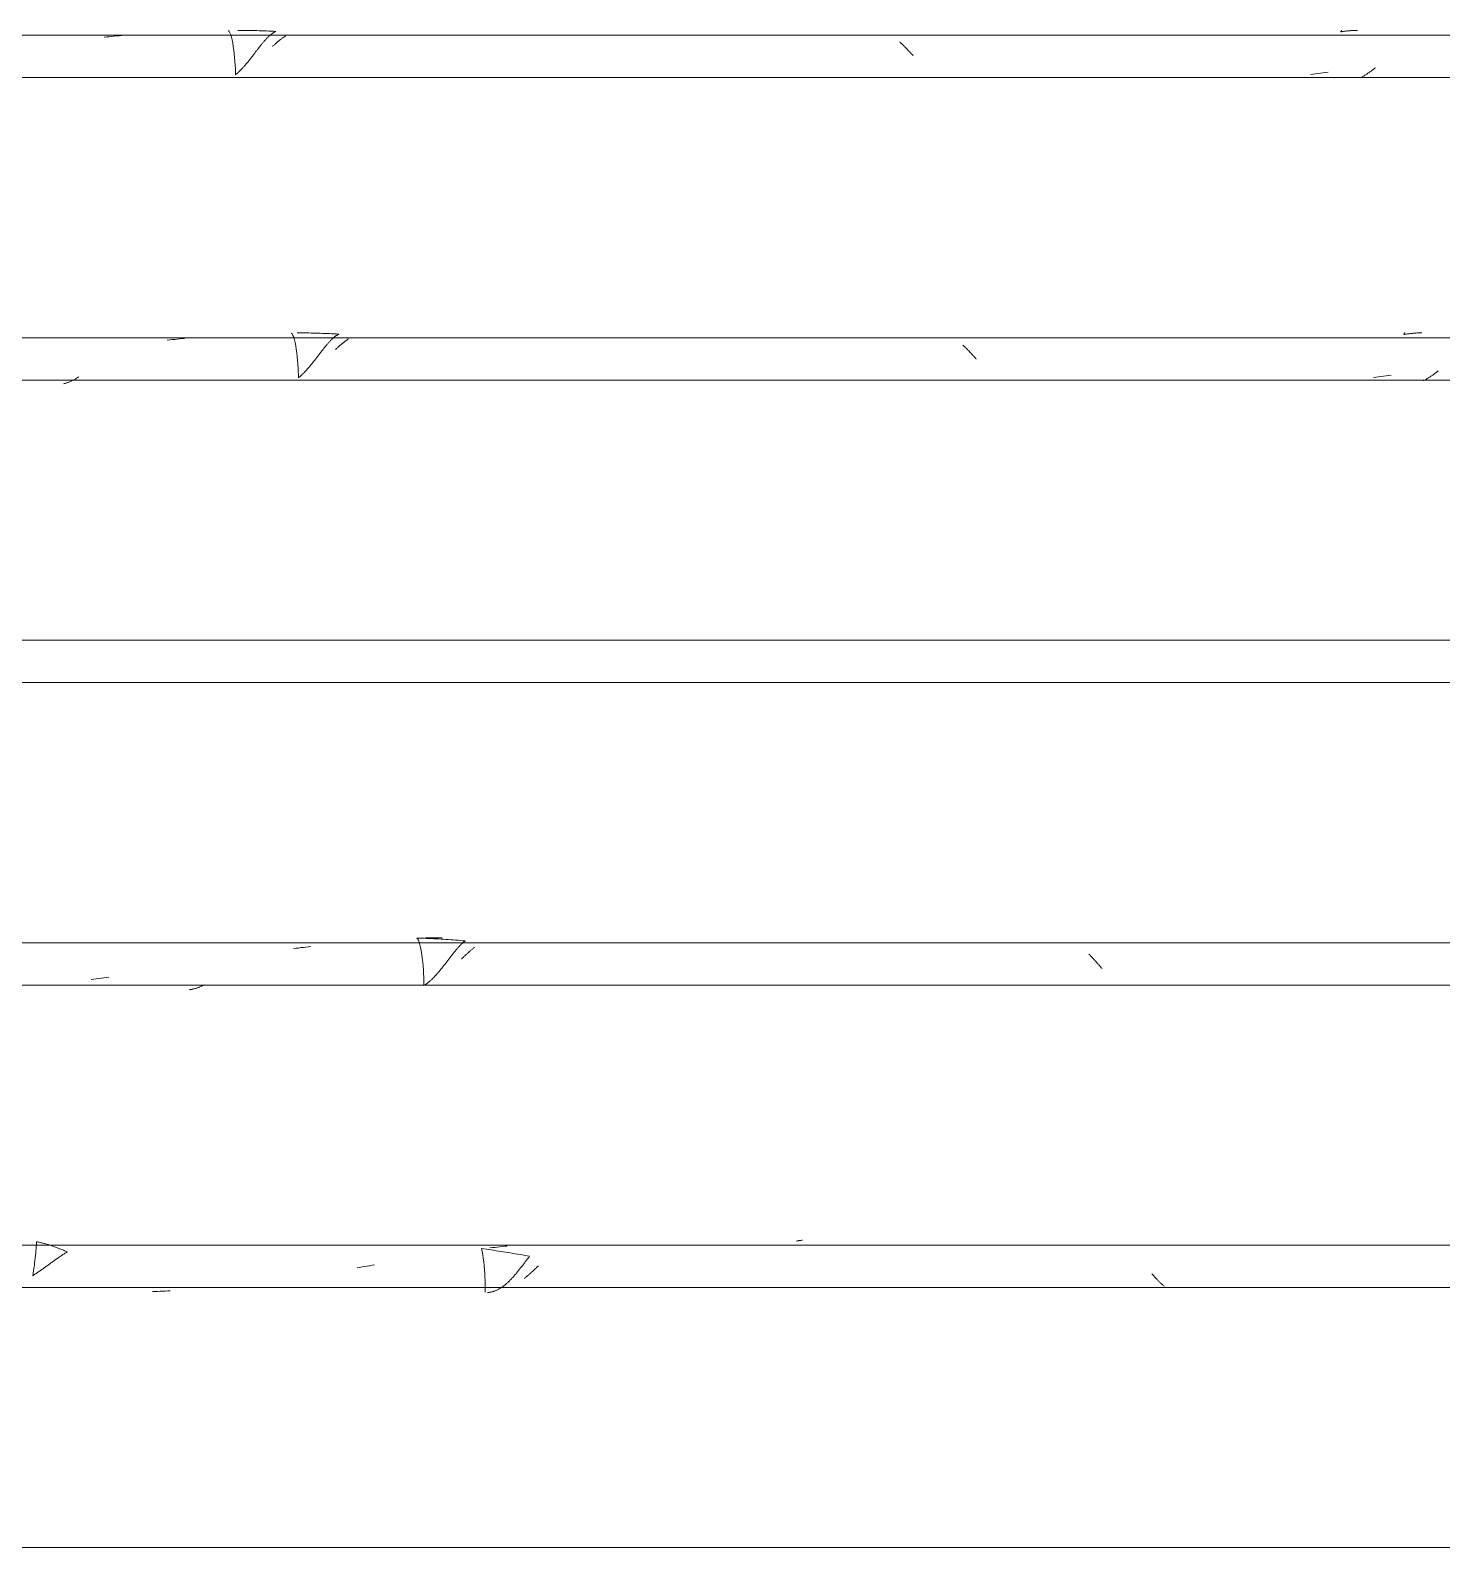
# Model space of a CAD drawing. Header units: millimetres. Extents: x -2100 to 124761, y -10432 to 93550.
# Drawn here: x 27625 to 28291, y -1000 to -283 of the extents above; entities that cross this region are included whole.
import ezdxf

# ---------------------------------------------------------------- set-up
doc = ezdxf.new("R2010")
doc.units = ezdxf.units.MM
doc.layers.add('NET CAT', color=3, linetype='Continuous', lineweight=5)
doc.layers.add('NET THAY 1', color=41, linetype='Continuous', lineweight=5)

# ---------------------------------------------------------------- blocks, each defined once
blk = doc.blocks.new('FP_4-MẶT ĐỨNG TRỤC A-Q')
at = {"layer": 'NET THAY 1'}
for p, q in [((31483.97, -857.14), (22887.32, -857.14)), ((27627.67, -859.88), (27627.58, -860.91)), ((27627.74, -858.93), (27627.67, -859.88)), ((27627.81, -858.05), (27627.74, -858.93)), ((27627.86, -857.27), (27627.81, -858.05)), ((27627.91, -856.58), (27627.86, -857.27)), ((27627.95, -856), (27627.91, -856.58)), ((27627.98, -855.53), (27627.95, -856)), ((27628.41, -855.6), (27627.98, -855.52)), ((27628.84, -855.69), (27628.41, -855.6)), ((27629.27, -855.78), (27628.84, -855.69)), ((27629.7, -855.87), (27629.27, -855.78)), ((27630.12, -855.97), (27629.7, -855.87)), ((27630.55, -856.07), (27630.12, -855.97)), ((27630.98, -856.17), (27630.55, -856.07)), ((27631.41, -856.28), (27630.98, -856.17)), ((27631.84, -856.39), (27631.41, -856.28)), ((27632.26, -856.51), (27631.84, -856.39)), ((27632.69, -856.63), (27632.26, -856.51)), ((27633.12, -856.75), (27632.69, -856.63)), ((27633.55, -856.88), (27633.12, -856.75)), ((27633.97, -857.01), (27633.55, -856.88)), ((27634.4, -857.14), (27633.97, -857.01)), ((27634.82, -857.28), (27634.4, -857.14)), ((27635.25, -857.42), (27634.82, -857.28)), ((27635.67, -857.57), (27635.25, -857.42)), ((27636.1, -857.72), (27635.67, -857.57)), ((27636.52, -857.87), (27636.1, -857.72)), ((27636.95, -858.03), (27636.52, -857.87)), ((27637.37, -858.19), (27636.95, -858.03)), ((27637.79, -858.35), (27637.37, -858.19)), ((27638.22, -858.51), (27637.79, -858.35)), ((27638.64, -858.68), (27638.22, -858.51)), ((27639.06, -858.85), (27638.64, -858.68)), ((27639.48, -859.03), (27639.06, -858.85)), ((27639.91, -859.2), (27639.48, -859.03)), ((27640.33, -859.38), (27639.91, -859.2)), ((27640.75, -859.57), (27640.33, -859.38)), ((27641.17, -859.75), (27640.75, -859.57)), ((27641.59, -859.94), (27641.17, -859.75)), ((27838.13, -858.75), (27838.43, -860.14)), ((27839.27, -858.91), (27838.13, -858.75)), ((27840.41, -859.07), (27839.27, -858.91)), ((27841.55, -859.23), (27840.41, -859.07)), ((27842.68, -859.4), (27841.55, -859.23)), ((27843.25, -858.31), (27842.08, -858.45)), ((27843.82, -859.57), (27842.68, -859.4)), ((27844.41, -858.18), (27843.25, -858.31)), ((27844.96, -859.74), (27843.82, -859.57)), ((27845.57, -858.05), (27844.41, -858.18)), ((27846.1, -859.91), (27844.96, -859.74)), ((27846.73, -857.92), (27845.57, -858.05)), ((27847.23, -860.09), (27846.1, -859.91)), ((27847.89, -857.79), (27846.73, -857.92)), ((27849.05, -857.67), (27847.89, -857.79)), ((27850.22, -857.55), (27849.05, -857.67)), ((27987.04, -855.2), (27986.79, -855.27)), ((27987.28, -855.14), (27987.04, -855.2)), ((27987.52, -855.08), (27987.28, -855.14)), ((27987.76, -855.03), (27987.52, -855.08)), ((27988, -854.99), (27987.76, -855.03)), ((27988.24, -854.95), (27988, -854.99)), ((27988.48, -854.91), (27988.24, -854.95)), ((27988.72, -854.88), (27988.48, -854.91)), ((27988.96, -854.86), (27988.72, -854.88)), ((27989.2, -854.84), (27988.96, -854.86)), ((27989.44, -854.83), (27989.2, -854.84)), ((27989.69, -854.82), (27989.44, -854.83)), ((27626.95, -866.76), (27626.78, -867.99)), ((27627.1, -865.54), (27626.95, -866.76)), ((27627.25, -864.33), (27627.1, -865.54)), ((27627.37, -863.15), (27627.25, -864.33)), ((27627.48, -862), (27627.37, -863.15)), ((27627.58, -860.91), (27627.48, -862)), ((27632.77, -867.01), (27632.43, -867.26)), ((27633.11, -866.77), (27632.77, -867.01)), ((27633.45, -866.52), (27633.11, -866.77)), ((27633.79, -866.28), (27633.45, -866.52)), ((27634.13, -866.04), (27633.79, -866.28)), ((27634.47, -865.79), (27634.13, -866.04)), ((27634.81, -865.55), (27634.47, -865.79)), ((27635.15, -865.31), (27634.81, -865.55)), ((27635.48, -865.07), (27635.15, -865.31)), ((27635.82, -864.83), (27635.48, -865.07)), ((27636.15, -864.59), (27635.82, -864.83)), ((27636.49, -864.35), (27636.15, -864.59)), ((27636.82, -864.11), (27636.49, -864.35)), ((27637.16, -863.87), (27636.82, -864.11)), ((27637.49, -863.64), (27637.16, -863.87)), ((27637.82, -863.4), (27637.49, -863.64)), ((27638.16, -863.17), (27637.82, -863.4)), ((27638.49, -862.94), (27638.16, -863.17)), ((27638.82, -862.71), (27638.49, -862.94)), ((27639.15, -862.48), (27638.82, -862.71)), ((27639.48, -862.26), (27639.15, -862.48)), ((27639.81, -862.03), (27639.48, -862.26)), ((27640.14, -861.81), (27639.81, -862.03)), ((27640.47, -861.59), (27640.14, -861.81)), ((27640.79, -861.38), (27640.47, -861.59)), ((27641.12, -861.16), (27640.79, -861.38)), ((27641.45, -860.95), (27641.12, -861.16)), ((27641.77, -860.74), (27641.45, -860.95)), ((27642.01, -860.13), (27641.59, -859.94)), ((27642.1, -860.53), (27641.77, -860.74)), ((27642.43, -860.32), (27642.01, -860.13)), ((27642.43, -860.32), (27642.1, -860.53)), ((27784.09, -867.05), (27782.91, -867.24)), ((27785.27, -866.85), (27784.09, -867.05)), ((27786.45, -866.66), (27785.27, -866.85)), ((27787.62, -866.47), (27786.45, -866.66)), ((27838.43, -860.14), (27838.71, -861.68)), ((27838.71, -861.68), (27838.95, -863.33)), ((27838.95, -863.33), (27839.17, -865.07)), ((27839.17, -865.07), (27839.36, -866.85)), ((27839.36, -866.85), (27839.52, -868.63)), ((27848.37, -860.27), (27847.23, -860.09)), ((27849.5, -860.45), (27848.37, -860.27)), ((27850.64, -860.63), (27849.5, -860.45)), ((27851.77, -860.81), (27850.64, -860.63)), ((27852.91, -861), (27851.77, -860.81)), ((27854.04, -861.19), (27852.91, -861)), ((27855.18, -861.38), (27854.04, -861.19)), ((27856.31, -861.57), (27855.18, -861.38)), ((27857.44, -861.76), (27856.31, -861.57)), ((27857.39, -866.83), (27857.15, -867.14)), ((27857.63, -866.53), (27857.39, -866.83)), ((27858.57, -861.96), (27857.44, -861.76)), ((27857.86, -866.22), (27857.63, -866.53)), ((27858.1, -865.91), (27857.86, -866.22)), ((27858.33, -865.61), (27858.1, -865.91)), ((27858.56, -865.3), (27858.33, -865.61)), ((27858.79, -865), (27858.56, -865.3)), ((27859.71, -862.16), (27858.57, -861.96)), ((27859.02, -864.7), (27858.79, -865)), ((27859.25, -864.4), (27859.02, -864.7)), ((27859.48, -864.1), (27859.25, -864.4)), ((27859.71, -863.8), (27859.48, -864.1)), ((27860.84, -862.35), (27859.71, -862.16)), ((27859.94, -863.51), (27859.71, -863.8)), ((27860.16, -863.22), (27859.94, -863.51)), ((27860.39, -862.93), (27860.16, -863.22)), ((27860.61, -862.64), (27860.39, -862.93)), ((27860.84, -862.35), (27860.61, -862.64)), ((27864.98, -866.9), (27864.71, -867.16)), ((27626.4, -870.41), (27626.19, -871.58)), ((27626.54, -871.33), (27626.19, -871.56)), ((27626.6, -869.21), (27626.4, -870.41)), ((27626.89, -871.1), (27626.54, -871.33)), ((27626.78, -867.99), (27626.6, -869.21)), ((27627.24, -870.87), (27626.89, -871.1)), ((27627.59, -870.63), (27627.24, -870.87)), ((27627.94, -870.4), (27627.59, -870.63)), ((27628.29, -870.16), (27627.94, -870.4)), ((27628.64, -869.92), (27628.29, -870.16)), ((27628.99, -869.69), (27628.64, -869.92)), ((27629.34, -869.45), (27628.99, -869.69)), ((27629.68, -869.21), (27629.34, -869.45)), ((27630.03, -868.96), (27629.68, -869.21)), ((27630.37, -868.72), (27630.03, -868.96)), ((27630.72, -868.48), (27630.37, -868.72)), ((27631.06, -868.24), (27630.72, -868.48)), ((27631.41, -867.99), (27631.06, -868.24)), ((27631.75, -867.75), (27631.41, -867.99)), ((27632.09, -867.5), (27631.75, -867.75)), ((27632.43, -867.26), (27632.09, -867.5)), ((27780.55, -867.62), (27779.37, -867.82)), ((27781.73, -867.43), (27780.55, -867.62)), ((27782.91, -867.24), (27781.73, -867.43)), ((27839.52, -868.63), (27839.64, -870.38)), ((27839.64, -870.38), (27839.74, -872.07)), ((27839.74, -872.07), (27839.81, -873.65)), ((27839.81, -873.65), (27839.85, -875.09)), ((27851.2, -874.09), (27850.94, -874.34)), ((27851.46, -873.83), (27851.2, -874.09)), ((27851.71, -873.57), (27851.46, -873.83)), ((27851.97, -873.31), (27851.71, -873.57)), ((27852.22, -873.04), (27851.97, -873.31)), ((27852.48, -872.77), (27852.22, -873.04)), ((27852.73, -872.49), (27852.48, -872.77)), ((27852.99, -872.21), (27852.73, -872.49)), ((27853.24, -871.93), (27852.99, -872.21)), ((27853.49, -871.65), (27853.24, -871.93)), ((27853.74, -871.36), (27853.49, -871.65)), ((27853.99, -871.07), (27853.74, -871.36)), ((27854.24, -870.78), (27853.99, -871.07)), ((27854.49, -870.48), (27854.24, -870.78)), ((27854.73, -870.18), (27854.49, -870.48)), ((27854.98, -869.89), (27854.73, -870.18)), ((27855.22, -869.59), (27854.98, -869.89)), ((27855.47, -869.28), (27855.22, -869.59)), ((27855.71, -868.98), (27855.47, -869.28)), ((27855.95, -868.68), (27855.71, -868.98)), ((27856.2, -868.37), (27855.95, -868.68)), ((27856.44, -868.06), (27856.2, -868.37)), ((27856.68, -867.76), (27856.44, -868.06)), ((27856.91, -867.45), (27856.68, -867.76)), ((27857.15, -867.14), (27856.91, -867.45)), ((27858.5, -872.72), (27858.21, -872.95)), ((27858.78, -872.48), (27858.5, -872.72)), ((27859.07, -872.25), (27858.78, -872.48)), ((27859.36, -872.01), (27859.07, -872.25)), ((27859.65, -871.76), (27859.36, -872.01)), ((27859.93, -871.52), (27859.65, -871.76)), ((27860.22, -871.27), (27859.93, -871.52)), ((27860.5, -871.03), (27860.22, -871.27)), ((27860.79, -870.78), (27860.5, -871.03)), ((27861.07, -870.52), (27860.79, -870.78)), ((27861.36, -870.27), (27861.07, -870.52)), ((27861.64, -870.02), (27861.36, -870.27)), ((27861.92, -869.76), (27861.64, -870.02)), ((27862.2, -869.51), (27861.92, -869.76)), ((27862.48, -869.25), (27862.2, -869.51)), ((27862.76, -868.99), (27862.48, -869.25)), ((27863.04, -868.73), (27862.76, -868.99)), ((27863.32, -868.47), (27863.04, -868.73)), ((27863.6, -868.21), (27863.32, -868.47)), ((27863.88, -867.95), (27863.6, -868.21)), ((27864.15, -867.69), (27863.88, -867.95)), ((27864.43, -867.42), (27864.15, -867.69)), ((27864.71, -867.16), (27864.43, -867.42)), ((28154.96, -870.98), (28154.72, -870.71)), ((28155.21, -871.26), (28154.96, -870.98)), ((28155.45, -871.53), (28155.21, -871.26)), ((28155.69, -871.8), (28155.45, -871.53)), ((28155.94, -872.07), (28155.69, -871.8)), ((28156.18, -872.34), (28155.94, -872.07)), ((28156.42, -872.6), (28156.18, -872.34)), ((28156.66, -872.86), (28156.42, -872.6)), ((28156.9, -873.11), (28156.66, -872.86)), ((28157.14, -873.37), (28156.9, -873.11)), ((28157.37, -873.62), (28157.14, -873.37)), ((28157.61, -873.86), (28157.37, -873.62)), ((28157.85, -874.1), (28157.61, -873.86)), ((28158.08, -874.34), (28157.85, -874.1)), ((22887.32, -877.14), (31483.97, -877.14)), ((27683.96, -879.04), (27682.76, -879.09)), ((27685.16, -878.99), (27683.96, -879.04)), ((27686.36, -878.93), (27685.16, -878.99)), ((27687.56, -878.88), (27686.36, -878.93)), ((27688.76, -878.82), (27687.56, -878.88)), ((27689.96, -878.75), (27688.76, -878.82)), ((27691.16, -878.69), (27689.96, -878.75)), ((27839.82, -878.96), (27839.78, -879.34)), ((27839.85, -878.32), (27839.82, -878.96)), ((27839.85, -875.09), (27839.87, -876.37)), ((27839.87, -877.46), (27839.85, -878.32)), ((27839.87, -876.37), (27839.87, -877.46)), ((27841.27, -879.46), (27841, -879.47)), ((27841.54, -879.44), (27841.27, -879.46)), ((27841.82, -879.41), (27841.54, -879.44)), ((27842.09, -879.38), (27841.82, -879.41)), ((27842.37, -879.33), (27842.09, -879.38)), ((27842.64, -879.28), (27842.37, -879.33)), ((27842.91, -879.23), (27842.64, -879.28)), ((27843.19, -879.16), (27842.91, -879.23)), ((27843.46, -879.09), (27843.19, -879.16)), ((27843.73, -879.01), (27843.46, -879.09)), ((27844, -878.92), (27843.73, -879.01)), ((27844.28, -878.83), (27844, -878.92)), ((27844.55, -878.73), (27844.28, -878.83)), ((27844.82, -878.62), (27844.55, -878.73)), ((27845.09, -878.5), (27844.82, -878.62)), ((27845.36, -878.38), (27845.09, -878.5)), ((27845.63, -878.25), (27845.36, -878.38)), ((27845.9, -878.11), (27845.63, -878.25)), ((27846.17, -877.97), (27845.9, -878.11)), ((27846.44, -877.82), (27846.17, -877.97)), ((27846.71, -877.66), (27846.44, -877.82)), ((27846.98, -877.5), (27846.71, -877.66)), ((27847.25, -877.33), (27846.98, -877.5)), ((27847.52, -877.15), (27847.25, -877.33)), ((27847.78, -876.97), (27847.52, -877.15)), ((27848.05, -876.78), (27847.78, -876.97)), ((27848.32, -876.59), (27848.05, -876.78)), ((27848.58, -876.39), (27848.32, -876.59)), ((27848.85, -876.18), (27848.58, -876.39)), ((27849.11, -875.97), (27848.85, -876.18)), ((27849.37, -875.75), (27849.11, -875.97)), ((27849.64, -875.53), (27849.37, -875.75)), ((27849.9, -875.3), (27849.64, -875.53)), ((27850.16, -875.07), (27849.9, -875.3)), ((27850.42, -874.83), (27850.16, -875.07)), ((27850.68, -874.59), (27850.42, -874.83)), ((27850.94, -874.34), (27850.68, -874.59)), ((28158.32, -874.58), (28158.08, -874.34)), ((28158.55, -874.81), (28158.32, -874.58)), ((28158.79, -875.03), (28158.55, -874.81)), ((28159.02, -875.25), (28158.79, -875.03)), ((28159.25, -875.47), (28159.02, -875.25)), ((28159.49, -875.68), (28159.25, -875.47)), ((28159.72, -875.89), (28159.49, -875.68)), ((28159.95, -876.09), (28159.72, -875.89)), ((28160.18, -876.29), (28159.95, -876.09)), ((28160.41, -876.48), (28160.18, -876.29))]:
    blk.add_line(p, q, dxfattribs=at)
blk = doc.blocks.new('FP_5-MẶT ĐỨNG TRỤC A-Q')
at = {"layer": 'NET THAY 1'}
for p, q in [((31454.24, -714.29), (22887.32, -714.29)), ((27754.03, -716.48), (27752.86, -716.63)), ((27755.19, -716.34), (27754.03, -716.48)), ((27756.36, -716.19), (27755.19, -716.34)), ((27757.52, -716.05), (27756.36, -716.19)), ((27807.54, -712.09), (27807.93, -712.49)), ((27808.68, -712.12), (27807.54, -712.09)), ((27807.93, -712.49), (27808.31, -713.16)), ((27808.31, -713.16), (27808.67, -714.09)), ((27808.67, -714.09), (27809.02, -715.25)), ((27809.83, -712.15), (27808.68, -712.12)), ((27809.02, -715.25), (27809.34, -716.61)), ((27809.34, -716.61), (27809.64, -718.14)), ((27810.98, -712.2), (27809.83, -712.15)), ((27812.12, -712.24), (27810.98, -712.2)), ((27812.63, -712.01), (27811.47, -712.03)), ((27813.27, -712.29), (27812.12, -712.24)), ((27813.79, -712), (27812.63, -712.01)), ((27814.42, -712.34), (27813.27, -712.29)), ((27814.94, -711.98), (27813.79, -712)), ((27815.56, -712.39), (27814.42, -712.34)), ((27816.1, -711.97), (27814.94, -711.98)), ((27816.71, -712.45), (27815.56, -712.39)), ((27817.25, -711.96), (27816.1, -711.97)), ((27817.86, -712.51), (27816.71, -712.45)), ((27818.41, -711.96), (27817.25, -711.96)), ((27819, -712.58), (27817.86, -712.51)), ((27819.57, -711.96), (27818.41, -711.96)), ((27820.15, -712.65), (27819, -712.58)), ((27821.29, -712.72), (27820.15, -712.65)), ((27822.44, -712.8), (27821.29, -712.72)), ((27823.58, -712.88), (27822.44, -712.8)), ((27824.73, -712.96), (27823.58, -712.88)), ((27825.87, -713.05), (27824.73, -712.96)), ((27827.02, -713.14), (27825.87, -713.05)), ((27827.07, -716.59), (27826.85, -716.84)), ((27828.16, -713.24), (27827.02, -713.14)), ((27827.28, -716.35), (27827.07, -716.59)), ((27827.5, -716.12), (27827.28, -716.35)), ((27827.71, -715.89), (27827.5, -716.12)), ((27827.93, -715.66), (27827.71, -715.89)), ((27828.14, -715.45), (27827.93, -715.66)), ((27828.36, -715.23), (27828.14, -715.45)), ((27829.31, -713.33), (27828.16, -713.24)), ((27828.57, -715.02), (27828.36, -715.23)), ((27828.78, -714.82), (27828.57, -715.02)), ((27828.99, -714.63), (27828.78, -714.82)), ((27829.2, -714.44), (27828.99, -714.63)), ((27829.41, -714.25), (27829.2, -714.44)), ((27830.45, -713.43), (27829.31, -713.33)), ((27829.62, -714.08), (27829.41, -714.25)), ((27829.83, -713.91), (27829.62, -714.08)), ((27830.04, -713.74), (27829.83, -713.91)), ((27830.24, -713.59), (27830.04, -713.74)), ((27830.45, -713.43), (27830.24, -713.59)), ((27834.65, -716.57), (27834.4, -716.78)), ((27834.91, -716.37), (27834.65, -716.57)), ((27750.53, -716.94), (27749.37, -717.1)), ((27751.7, -716.79), (27750.53, -716.94)), ((27752.86, -716.63), (27751.7, -716.79)), ((27809.64, -718.14), (27809.91, -719.82)), ((27809.91, -719.82), (27810.15, -721.59)), ((27810.15, -721.59), (27810.36, -723.43)), ((27810.36, -723.43), (27810.53, -725.29)), ((27821.4, -723.73), (27821.16, -724.04)), ((27821.64, -723.42), (27821.4, -723.73)), ((27821.87, -723.11), (27821.64, -723.42)), ((27822.11, -722.8), (27821.87, -723.11)), ((27822.34, -722.49), (27822.11, -722.8)), ((27822.58, -722.19), (27822.34, -722.49)), ((27822.81, -721.88), (27822.58, -722.19)), ((27823.04, -721.58), (27822.81, -721.88)), ((27823.27, -721.28), (27823.04, -721.58)), ((27823.5, -720.98), (27823.27, -721.28)), ((27823.73, -720.68), (27823.5, -720.98)), ((27823.96, -720.39), (27823.73, -720.68)), ((27824.19, -720.09), (27823.96, -720.39)), ((27824.41, -719.8), (27824.19, -720.09)), ((27824.64, -719.52), (27824.41, -719.8)), ((27824.86, -719.23), (27824.64, -719.52)), ((27825.09, -718.95), (27824.86, -719.23)), ((27825.31, -718.67), (27825.09, -718.95)), ((27825.53, -718.4), (27825.31, -718.67)), ((27825.76, -718.13), (27825.53, -718.4)), ((27825.98, -717.86), (27825.76, -718.13)), ((27826.2, -717.6), (27825.98, -717.86)), ((27826.42, -717.34), (27826.2, -717.6)), ((27826.63, -717.09), (27826.42, -717.34)), ((27826.85, -716.84), (27826.63, -717.09)), ((27828.89, -721.74), (27828.62, -722)), ((27829.16, -721.48), (27828.89, -721.74)), ((27829.43, -721.23), (27829.16, -721.48)), ((27829.69, -720.98), (27829.43, -721.23)), ((27829.96, -720.72), (27829.69, -720.98)), ((27830.23, -720.47), (27829.96, -720.72)), ((27830.49, -720.23), (27830.23, -720.47)), ((27830.76, -719.98), (27830.49, -720.23)), ((27831.02, -719.73), (27830.76, -719.98)), ((27831.28, -719.49), (27831.02, -719.73)), ((27831.55, -719.25), (27831.28, -719.49)), ((27831.81, -719.01), (27831.55, -719.25)), ((27832.07, -718.78), (27831.81, -719.01)), ((27832.33, -718.54), (27832.07, -718.78)), ((27832.59, -718.31), (27832.33, -718.54)), ((27832.85, -718.09), (27832.59, -718.31)), ((27833.11, -717.86), (27832.85, -718.09)), ((27833.37, -717.64), (27833.11, -717.86)), ((27833.63, -717.42), (27833.37, -717.64)), ((27833.88, -717.2), (27833.63, -717.42)), ((27834.14, -716.99), (27833.88, -717.2)), ((27834.4, -716.78), (27834.14, -716.99)), ((28125.21, -719.94), (28124.94, -719.67)), ((28125.48, -720.21), (28125.21, -719.94)), ((28125.74, -720.49), (28125.48, -720.21)), ((28126.01, -720.77), (28125.74, -720.49)), ((28126.28, -721.05), (28126.01, -720.77)), ((28126.54, -721.33), (28126.28, -721.05)), ((28126.8, -721.61), (28126.54, -721.33)), ((28127.07, -721.9), (28126.8, -721.61)), ((28127.33, -722.18), (28127.07, -721.9)), ((28127.59, -722.47), (28127.33, -722.18)), ((28127.85, -722.76), (28127.59, -722.47)), ((28128.11, -723.05), (28127.85, -722.76)), ((28128.37, -723.34), (28128.11, -723.05)), ((28128.63, -723.63), (28128.37, -723.34)), ((28128.88, -723.92), (28128.63, -723.63)), ((27659.79, -730.9), (27658.6, -731.06)), ((27660.98, -730.73), (27659.79, -730.9)), ((27662.18, -730.57), (27660.98, -730.73)), ((27810.53, -725.29), (27810.67, -727.12)), ((27810.67, -727.12), (27810.78, -728.89)), ((27810.78, -728.89), (27810.85, -730.56)), ((27810.85, -730.56), (27810.9, -732.08)), ((27815.43, -730.82), (27815.17, -731.08)), ((27815.69, -730.55), (27815.43, -730.82)), ((27815.95, -730.28), (27815.69, -730.55)), ((27816.2, -730.01), (27815.95, -730.28)), ((27816.46, -729.73), (27816.2, -730.01)), ((27816.71, -729.45), (27816.46, -729.73)), ((27816.97, -729.17), (27816.71, -729.45)), ((27817.22, -728.88), (27816.97, -729.17)), ((27817.47, -728.59), (27817.22, -728.88)), ((27817.73, -728.3), (27817.47, -728.59)), ((27817.98, -728.01), (27817.73, -728.3)), ((27818.23, -727.71), (27817.98, -728.01)), ((27818.48, -727.41), (27818.23, -727.71)), ((27818.73, -727.11), (27818.48, -727.41)), ((27818.97, -726.81), (27818.73, -727.11)), ((27819.22, -726.51), (27818.97, -726.81)), ((27819.47, -726.2), (27819.22, -726.51)), ((27819.71, -725.89), (27819.47, -726.2)), ((27819.95, -725.59), (27819.71, -725.89)), ((27820.2, -725.28), (27819.95, -725.59)), ((27820.44, -724.97), (27820.2, -725.28)), ((27820.68, -724.66), (27820.44, -724.97)), ((27820.92, -724.35), (27820.68, -724.66)), ((27821.16, -724.04), (27820.92, -724.35)), ((28129.14, -724.21), (28128.88, -723.92)), ((28129.39, -724.5), (28129.14, -724.21)), ((28129.65, -724.79), (28129.39, -724.5)), ((28129.9, -725.08), (28129.65, -724.79)), ((28130.16, -725.37), (28129.9, -725.08)), ((28130.41, -725.66), (28130.16, -725.37)), ((28130.66, -725.95), (28130.41, -725.66)), ((28130.91, -726.24), (28130.66, -725.95)), ((28131.16, -726.52), (28130.91, -726.24)), ((22887.32, -734.29), (31454.24, -734.29)), ((27655.03, -731.53), (27653.83, -731.69)), ((27656.22, -731.38), (27655.03, -731.53)), ((27657.41, -731.22), (27656.22, -731.38)), ((27658.6, -731.06), (27657.41, -731.22)), ((27700.29, -736.47), (27699.99, -736.51)), ((27700.6, -736.43), (27700.29, -736.47)), ((27700.9, -736.38), (27700.6, -736.43)), ((27701.21, -736.33), (27700.9, -736.38)), ((27701.51, -736.27), (27701.21, -736.33)), ((27701.82, -736.2), (27701.51, -736.27)), ((27702.13, -736.13), (27701.82, -736.2)), ((27702.43, -736.06), (27702.13, -736.13)), ((27702.74, -735.98), (27702.43, -736.06)), ((27703.04, -735.89), (27702.74, -735.98)), ((27703.34, -735.8), (27703.04, -735.89)), ((27703.65, -735.71), (27703.34, -735.8)), ((27703.95, -735.6), (27703.65, -735.71)), ((27704.26, -735.5), (27703.95, -735.6)), ((27704.56, -735.39), (27704.26, -735.5)), ((27704.86, -735.27), (27704.56, -735.39)), ((27705.16, -735.15), (27704.86, -735.27)), ((27705.47, -735.02), (27705.16, -735.15)), ((27705.77, -734.89), (27705.47, -735.02)), ((27706.07, -734.75), (27705.77, -734.89)), ((27706.37, -734.61), (27706.07, -734.75)), ((27706.67, -734.47), (27706.37, -734.61)), ((27706.97, -734.32), (27706.67, -734.47)), ((27707.27, -734.16), (27706.97, -734.32)), ((27810.9, -732.08), (27810.92, -733.43)), ((27810.92, -733.43), (27810.92, -734.57)), ((27811.19, -734.39), (27810.92, -734.56)), ((27811.46, -734.21), (27811.19, -734.39)), ((27811.73, -734.02), (27811.46, -734.21)), ((27812, -733.83), (27811.73, -734.02)), ((27812.27, -733.63), (27812, -733.83)), ((27812.53, -733.42), (27812.27, -733.63)), ((27812.8, -733.21), (27812.53, -733.42)), ((27813.07, -733), (27812.8, -733.21)), ((27813.33, -732.77), (27813.07, -733)), ((27813.6, -732.55), (27813.33, -732.77)), ((27813.86, -732.31), (27813.6, -732.55)), ((27814.12, -732.08), (27813.86, -732.31)), ((27814.39, -731.83), (27814.12, -732.08)), ((27814.65, -731.59), (27814.39, -731.83)), ((27814.91, -731.33), (27814.65, -731.59)), ((27815.17, -731.08), (27814.91, -731.33))]:
    blk.add_line(p, q, dxfattribs=at)
blk = doc.blocks.new('FP_6-MẶT ĐỨNG TRỤC A-Q')
at = {"layer": 'NET THAY 1'}
for p, q in [((31424.51, -571.43), (22887.32, -571.43)), ((22887.32, -591.43), (31424.51, -591.43))]:
    blk.add_line(p, q, dxfattribs=at)
blk = doc.blocks.new('FP_7-MẶT ĐỨNG TRỤC A-Q')
at = {"layer": 'NET THAY 1'}
for p, q in [((31394.78, -428.57), (22887.32, -428.57)), ((27690.9, -429.6), (27689.74, -429.73)), ((27692.06, -429.47), (27690.9, -429.6)), ((27693.22, -429.34), (27692.06, -429.47)), ((27694.38, -429.21), (27693.22, -429.34)), ((27695.54, -429.09), (27694.38, -429.21)), ((27696.71, -428.97), (27695.54, -429.09)), ((27697.87, -428.85), (27696.71, -428.97)), ((27748.29, -426.38), (27748.67, -426.78)), ((27748.67, -426.78), (27749.05, -427.45)), ((27749.05, -427.45), (27749.41, -428.36)), ((27749.41, -428.36), (27749.75, -429.5)), ((27749.75, -429.5), (27750.07, -430.84)), ((27752.13, -426.25), (27751.03, -426.24)), ((27753.22, -426.26), (27752.13, -426.25)), ((27754.32, -426.27), (27753.22, -426.26)), ((27755.41, -426.29), (27754.32, -426.27)), ((27756.51, -426.31), (27755.41, -426.29)), ((27757.61, -426.33), (27756.51, -426.31)), ((27758.7, -426.35), (27757.61, -426.33)), ((27759.8, -426.38), (27758.7, -426.35)), ((27760.89, -426.42), (27759.8, -426.38)), ((27761.99, -426.45), (27760.89, -426.42)), ((27763.08, -426.49), (27761.99, -426.45)), ((27764.18, -426.53), (27763.08, -426.49)), ((27765.27, -426.58), (27764.18, -426.53)), ((27766.37, -426.63), (27765.27, -426.58)), ((27767.47, -426.68), (27766.37, -426.63)), ((27766.79, -429.94), (27766.57, -430.17)), ((27767, -429.73), (27766.79, -429.94)), ((27767.21, -429.51), (27767, -429.73)), ((27767.43, -429.3), (27767.21, -429.51)), ((27767.64, -429.1), (27767.43, -429.3)), ((27768.56, -426.74), (27767.47, -426.68)), ((27767.85, -428.91), (27767.64, -429.1)), ((27768.06, -428.72), (27767.85, -428.91)), ((27768.27, -428.54), (27768.06, -428.72)), ((27768.48, -428.36), (27768.27, -428.54)), ((27768.69, -428.19), (27768.48, -428.36)), ((27769.66, -426.8), (27768.56, -426.74)), ((27768.89, -428.02), (27768.69, -428.19)), ((27769.1, -427.87), (27768.89, -428.02)), ((27769.31, -427.72), (27769.1, -427.87)), ((27769.52, -427.57), (27769.31, -427.72)), ((27769.72, -427.44), (27769.52, -427.57)), ((27770.75, -426.86), (27769.66, -426.8)), ((27769.93, -427.31), (27769.72, -427.44)), ((27770.13, -427.18), (27769.93, -427.31)), ((27770.34, -427.07), (27770.13, -427.18)), ((27770.55, -426.96), (27770.34, -427.07)), ((27770.75, -426.86), (27770.55, -426.96)), ((27774.25, -429.83), (27774, -430.01)), ((27774.51, -429.64), (27774.25, -429.83)), ((27774.76, -429.46), (27774.51, -429.64)), ((27775.01, -429.29), (27774.76, -429.46)), ((27775.26, -429.12), (27775.01, -429.29)), ((28273.73, -426.85), (28273.63, -427.06)), ((28274.07, -426.98), (28273.63, -427.06)), ((28273.83, -426.66), (28273.73, -426.85)), ((28273.93, -426.51), (28273.83, -426.66)), ((28274.03, -426.4), (28273.93, -426.51)), ((28274.13, -426.31), (28274.03, -426.4)), ((28274.52, -426.91), (28274.07, -426.98)), ((28274.22, -426.26), (28274.13, -426.31)), ((28274.97, -426.84), (28274.52, -426.91)), ((28275.42, -426.77), (28274.97, -426.84)), ((28275.87, -426.71), (28275.42, -426.77)), ((28276.32, -426.65), (28275.87, -426.71)), ((28276.76, -426.59), (28276.32, -426.65)), ((28277.21, -426.54), (28276.76, -426.59)), ((28277.66, -426.49), (28277.21, -426.54)), ((28278.11, -426.45), (28277.66, -426.49)), ((28278.55, -426.41), (28278.11, -426.45)), ((28279, -426.38), (28278.55, -426.41)), ((28279.45, -426.34), (28279, -426.38)), ((28279.9, -426.32), (28279.45, -426.34)), ((28280.34, -426.29), (28279.9, -426.32)), ((28280.79, -426.28), (28280.34, -426.29)), ((28281.24, -426.26), (28280.79, -426.28)), ((28281.69, -426.25), (28281.24, -426.26)), ((28282.13, -426.25), (28281.69, -426.25)), ((27750.07, -430.84), (27750.37, -432.34)), ((27750.37, -432.34), (27750.63, -433.99)), ((27750.63, -433.99), (27750.87, -435.74)), ((27750.87, -435.74), (27751.08, -437.55)), ((27760.97, -437.08), (27760.73, -437.39)), ((27761.2, -436.77), (27760.97, -437.08)), ((27761.44, -436.47), (27761.2, -436.77)), ((27761.67, -436.16), (27761.44, -436.47)), ((27761.9, -435.86), (27761.67, -436.16)), ((27762.13, -435.56), (27761.9, -435.86)), ((27762.36, -435.26), (27762.13, -435.56)), ((27762.59, -434.96), (27762.36, -435.26)), ((27762.82, -434.66), (27762.59, -434.96)), ((27763.05, -434.37), (27762.82, -434.66)), ((27763.27, -434.08), (27763.05, -434.37)), ((27763.5, -433.79), (27763.27, -434.08)), ((27763.72, -433.51), (27763.5, -433.79)), ((27763.95, -433.23), (27763.72, -433.51)), ((27764.17, -432.95), (27763.95, -433.23)), ((27764.39, -432.68), (27764.17, -432.95)), ((27764.61, -432.41), (27764.39, -432.68)), ((27764.84, -432.14), (27764.61, -432.41)), ((27765.05, -431.88), (27764.84, -432.14)), ((27765.27, -431.62), (27765.05, -431.88)), ((27765.49, -431.37), (27765.27, -431.62)), ((27765.71, -431.12), (27765.49, -431.37)), ((27765.93, -430.87), (27765.71, -431.12)), ((27766.14, -430.63), (27765.93, -430.87)), ((27766.36, -430.4), (27766.14, -430.63)), ((27766.57, -430.17), (27766.36, -430.4)), ((27769.35, -433.95), (27769.09, -434.19)), ((27769.61, -433.7), (27769.35, -433.95)), ((27769.88, -433.46), (27769.61, -433.7)), ((27770.14, -433.23), (27769.88, -433.46)), ((27770.4, -432.99), (27770.14, -433.23)), ((27770.66, -432.76), (27770.4, -432.99)), ((27770.92, -432.53), (27770.66, -432.76)), ((27771.18, -432.3), (27770.92, -432.53)), ((27771.44, -432.08), (27771.18, -432.3)), ((27771.7, -431.86), (27771.44, -432.08)), ((27771.96, -431.64), (27771.7, -431.86)), ((27772.21, -431.42), (27771.96, -431.64)), ((27772.47, -431.21), (27772.21, -431.42)), ((27772.73, -431), (27772.47, -431.21)), ((27772.98, -430.8), (27772.73, -431)), ((27773.24, -430.6), (27772.98, -430.8)), ((27773.49, -430.4), (27773.24, -430.6)), ((27773.75, -430.2), (27773.49, -430.4)), ((27774, -430.01), (27773.75, -430.2)), ((28065.63, -432.27), (28065.36, -432.02)), ((28065.91, -432.52), (28065.63, -432.27)), ((28066.18, -432.77), (28065.91, -432.52)), ((28066.45, -433.03), (28066.18, -432.77)), ((28066.72, -433.29), (28066.45, -433.03)), ((28066.99, -433.56), (28066.72, -433.29)), ((28067.26, -433.83), (28066.99, -433.56)), ((28067.53, -434.1), (28067.26, -433.83)), ((28067.8, -434.37), (28067.53, -434.1)), ((28068.07, -434.64), (28067.8, -434.37)), ((28068.33, -434.92), (28068.07, -434.64)), ((28068.6, -435.2), (28068.33, -434.92)), ((28068.86, -435.48), (28068.6, -435.2)), ((28069.13, -435.76), (28068.86, -435.48)), ((28069.39, -436.04), (28069.13, -435.76)), ((28069.65, -436.33), (28069.39, -436.04)), ((28069.91, -436.62), (28069.65, -436.33)), ((28070.17, -436.9), (28069.91, -436.62)), ((28070.43, -437.19), (28070.17, -436.9)), ((27751.08, -437.55), (27751.25, -439.38)), ((27751.25, -439.38), (27751.39, -441.19)), ((27751.39, -441.19), (27751.5, -442.95)), ((27751.5, -442.95), (27751.58, -444.61)), ((27755.06, -444.29), (27754.8, -444.56)), ((27755.32, -444.01), (27755.06, -444.29)), ((27755.57, -443.73), (27755.32, -444.01)), ((27755.83, -443.45), (27755.57, -443.73)), ((27756.08, -443.16), (27755.83, -443.45)), ((27756.33, -442.87), (27756.08, -443.16)), ((27756.59, -442.58), (27756.33, -442.87)), ((27756.84, -442.29), (27756.59, -442.58)), ((27757.09, -441.99), (27756.84, -442.29)), ((27757.34, -441.69), (27757.09, -441.99)), ((27757.59, -441.39), (27757.34, -441.69)), ((27757.83, -441.09), (27757.59, -441.39)), ((27758.08, -440.78), (27757.83, -441.09)), ((27758.33, -440.48), (27758.08, -440.78)), ((27758.57, -440.17), (27758.33, -440.48)), ((27758.81, -439.86), (27758.57, -440.17)), ((27759.06, -439.55), (27758.81, -439.86)), ((27759.3, -439.25), (27759.06, -439.55)), ((27759.54, -438.94), (27759.3, -439.25)), ((27759.78, -438.63), (27759.54, -438.94)), ((27760.02, -438.32), (27759.78, -438.63)), ((27760.26, -438.01), (27760.02, -438.32)), ((27760.5, -437.7), (27760.26, -438.01)), ((27760.73, -437.39), (27760.5, -437.7)), ((28070.69, -437.48), (28070.43, -437.19)), ((28070.95, -437.77), (28070.69, -437.48)), ((28071.21, -438.06), (28070.95, -437.77)), ((28071.47, -438.35), (28071.21, -438.06)), ((28071.72, -438.64), (28071.47, -438.35)), ((28289.91, -444.2), (28289.62, -444.43)), ((22887.32, -448.57), (31394.78, -448.57)), ((27641.08, -450.24), (27640.77, -450.32)), ((27641.38, -450.15), (27641.08, -450.24)), ((27641.69, -450.06), (27641.38, -450.15)), ((27641.99, -449.96), (27641.69, -450.06)), ((27642.3, -449.86), (27641.99, -449.96)), ((27642.6, -449.75), (27642.3, -449.86)), ((27642.9, -449.64), (27642.6, -449.75)), ((27643.21, -449.52), (27642.9, -449.64)), ((27643.51, -449.4), (27643.21, -449.52)), ((27643.81, -449.27), (27643.51, -449.4)), ((27644.11, -449.13), (27643.81, -449.27)), ((27644.41, -449), (27644.11, -449.13)), ((27644.72, -448.85), (27644.41, -449)), ((27645.02, -448.71), (27644.72, -448.85)), ((27645.32, -448.56), (27645.02, -448.71)), ((27645.62, -448.4), (27645.32, -448.56)), ((27645.92, -448.24), (27645.62, -448.4)), ((27646.22, -448.08), (27645.92, -448.24)), ((27646.52, -447.91), (27646.22, -448.08)), ((27646.81, -447.73), (27646.52, -447.91)), ((27647.11, -447.56), (27646.81, -447.73)), ((27647.41, -447.37), (27647.11, -447.56)), ((27647.71, -447.19), (27647.41, -447.37)), ((27648, -447), (27647.71, -447.19)), ((27751.58, -444.61), (27751.63, -446.14)), ((27751.63, -446.14), (27751.66, -447.5)), ((27751.93, -447.28), (27751.66, -447.49)), ((27752.19, -447.05), (27751.93, -447.28)), ((27752.46, -446.83), (27752.19, -447.05)), ((27752.72, -446.59), (27752.46, -446.83)), ((27752.98, -446.36), (27752.72, -446.59)), ((27753.25, -446.11), (27752.98, -446.36)), ((27753.51, -445.86), (27753.25, -446.11)), ((27753.77, -445.61), (27753.51, -445.86)), ((27754.03, -445.36), (27753.77, -445.61)), ((27754.29, -445.09), (27754.03, -445.36)), ((27754.55, -444.83), (27754.29, -445.09)), ((27754.8, -444.56), (27754.55, -444.83)), ((28260.45, -447.16), (28259.25, -447.3)), ((28261.64, -447.03), (28260.45, -447.16)), ((28262.84, -446.88), (28261.64, -447.03)), ((28264.03, -446.74), (28262.84, -446.88)), ((28265.23, -446.6), (28264.03, -446.74)), ((28266.42, -446.45), (28265.23, -446.6)), ((28267.61, -446.3), (28266.42, -446.45)), ((28283.11, -448.69), (28282.81, -448.84)), ((28283.41, -448.54), (28283.11, -448.69)), ((28283.71, -448.38), (28283.41, -448.54)), ((28284.01, -448.22), (28283.71, -448.38)), ((28284.31, -448.06), (28284.01, -448.22)), ((28284.61, -447.89), (28284.31, -448.06)), ((28284.91, -447.71), (28284.61, -447.89)), ((28285.21, -447.53), (28284.91, -447.71)), ((28285.5, -447.35), (28285.21, -447.53)), ((28285.8, -447.17), (28285.5, -447.35)), ((28286.1, -446.98), (28285.8, -447.17)), ((28286.39, -446.78), (28286.1, -446.98)), ((28286.69, -446.58), (28286.39, -446.78)), ((28286.99, -446.38), (28286.69, -446.58)), ((28287.28, -446.18), (28286.99, -446.38)), ((28287.57, -445.97), (28287.28, -446.18)), ((28287.87, -445.76), (28287.57, -445.97)), ((28288.16, -445.55), (28287.87, -445.76)), ((28288.45, -445.33), (28288.16, -445.55)), ((28288.74, -445.11), (28288.45, -445.33)), ((28289.04, -444.88), (28288.74, -445.11)), ((28289.33, -444.66), (28289.04, -444.88)), ((28289.62, -444.43), (28289.33, -444.66))]:
    blk.add_line(p, q, dxfattribs=at)
blk = doc.blocks.new('FP_8-MẶT ĐỨNG TRỤC A-Q')
at = {"layer": 'NET THAY 1'}
for p, q in [((31365.06, -285.71), (22887.32, -285.71)), ((27661.14, -286.52), (27659.97, -286.65)), ((27662.3, -286.39), (27661.14, -286.52)), ((27663.46, -286.27), (27662.3, -286.39)), ((27664.62, -286.14), (27663.46, -286.27)), ((27665.78, -286.02), (27664.62, -286.14)), ((27666.94, -285.91), (27665.78, -286.02)), ((27668.1, -285.79), (27666.94, -285.91)), ((27718.58, -283.52), (27718.96, -283.92)), ((27718.96, -283.92), (27719.33, -284.57)), ((27719.33, -284.57), (27719.69, -285.46)), ((27719.69, -285.46), (27720.03, -286.57)), ((27720.03, -286.57), (27720.35, -287.88)), ((27724.17, -283.39), (27723.05, -283.39)), ((27725.3, -283.4), (27724.17, -283.39)), ((27726.42, -283.41), (27725.3, -283.4)), ((27727.54, -283.43), (27726.42, -283.41)), ((27728.66, -283.45), (27727.54, -283.43)), ((27729.78, -283.47), (27728.66, -283.45)), ((27730.9, -283.5), (27729.78, -283.47)), ((27732.02, -283.53), (27730.9, -283.5)), ((27733.14, -283.57), (27732.02, -283.53)), ((27734.26, -283.6), (27733.14, -283.57)), ((27735.38, -283.64), (27734.26, -283.6)), ((27736.5, -283.69), (27735.38, -283.64)), ((27737.62, -283.74), (27736.5, -283.69)), ((27737.24, -286.64), (27737.03, -286.85)), ((27737.45, -286.43), (27737.24, -286.64)), ((27737.66, -286.23), (27737.45, -286.43)), ((27738.74, -283.79), (27737.62, -283.74)), ((27737.87, -286.04), (27737.66, -286.23)), ((27738.08, -285.85), (27737.87, -286.04)), ((27738.29, -285.66), (27738.08, -285.85)), ((27738.5, -285.49), (27738.29, -285.66)), ((27738.71, -285.32), (27738.5, -285.49)), ((27738.92, -285.16), (27738.71, -285.32)), ((27739.86, -283.85), (27738.74, -283.79)), ((27739.13, -285), (27738.92, -285.16)), ((27739.34, -284.85), (27739.13, -285)), ((27739.54, -284.71), (27739.34, -284.85)), ((27739.75, -284.57), (27739.54, -284.71)), ((27739.96, -284.44), (27739.75, -284.57)), ((27740.98, -283.9), (27739.86, -283.85)), ((27740.16, -284.32), (27739.96, -284.44)), ((27740.37, -284.2), (27740.16, -284.32)), ((27740.57, -284.1), (27740.37, -284.2)), ((27740.78, -284), (27740.57, -284.1)), ((27740.98, -283.9), (27740.78, -284)), ((27744.74, -286.56), (27744.49, -286.74)), ((27745, -286.39), (27744.74, -286.56)), ((27745.25, -286.22), (27745, -286.39)), ((27745.5, -286.05), (27745.25, -286.22)), ((28243.95, -283.91), (28243.86, -284.09)), ((28244.29, -284.02), (28243.86, -284.09)), ((28244.04, -283.75), (28243.95, -283.91)), ((28244.14, -283.62), (28244.04, -283.75)), ((28244.23, -283.52), (28244.14, -283.62)), ((28244.32, -283.44), (28244.23, -283.52)), ((28244.73, -283.95), (28244.29, -284.02)), ((28244.41, -283.4), (28244.32, -283.44)), ((28245.17, -283.89), (28244.73, -283.95)), ((28245.61, -283.83), (28245.17, -283.89)), ((28246.04, -283.77), (28245.61, -283.83)), ((28246.48, -283.72), (28246.04, -283.77)), ((28246.92, -283.67), (28246.48, -283.72)), ((28247.35, -283.62), (28246.92, -283.67)), ((28247.79, -283.58), (28247.35, -283.62)), ((28248.22, -283.55), (28247.79, -283.58)), ((28248.66, -283.51), (28248.22, -283.55)), ((28249.1, -283.48), (28248.66, -283.51)), ((28249.53, -283.46), (28249.1, -283.48)), ((28249.97, -283.44), (28249.53, -283.46)), ((28250.41, -283.42), (28249.97, -283.44)), ((28250.84, -283.4), (28250.41, -283.42)), ((28251.28, -283.39), (28250.84, -283.4)), ((28251.71, -283.39), (28251.28, -283.39)), ((27720.35, -287.88), (27720.64, -289.36)), ((27720.64, -289.36), (27720.91, -290.98)), ((27720.91, -290.98), (27721.15, -292.7)), ((27721.15, -292.7), (27721.36, -294.48)), ((27731.46, -293.59), (27731.23, -293.89)), ((27731.7, -293.28), (27731.46, -293.59)), ((27731.93, -292.98), (27731.7, -293.28)), ((27732.16, -292.68), (27731.93, -292.98)), ((27732.39, -292.38), (27732.16, -292.68)), ((27732.62, -292.08), (27732.39, -292.38)), ((27732.85, -291.79), (27732.62, -292.08)), ((27733.07, -291.49), (27732.85, -291.79)), ((27733.3, -291.2), (27733.07, -291.49)), ((27733.53, -290.92), (27733.3, -291.2)), ((27733.75, -290.63), (27733.53, -290.92)), ((27733.97, -290.35), (27733.75, -290.63)), ((27734.2, -290.07), (27733.97, -290.35)), ((27734.42, -289.8), (27734.2, -290.07)), ((27734.64, -289.53), (27734.42, -289.8)), ((27734.86, -289.26), (27734.64, -289.53)), ((27735.08, -289), (27734.86, -289.26)), ((27735.3, -288.74), (27735.08, -289)), ((27735.52, -288.49), (27735.3, -288.74)), ((27735.74, -288.24), (27735.52, -288.49)), ((27735.95, -288), (27735.74, -288.24)), ((27736.17, -287.76), (27735.95, -288)), ((27736.39, -287.52), (27736.17, -287.76)), ((27736.6, -287.29), (27736.39, -287.52)), ((27736.81, -287.07), (27736.6, -287.29)), ((27737.03, -286.85), (27736.81, -287.07)), ((27739.6, -290.78), (27739.34, -291.02)), ((27739.87, -290.54), (27739.6, -290.78)), ((27740.13, -290.31), (27739.87, -290.54)), ((27740.39, -290.07), (27740.13, -290.31)), ((27740.65, -289.84), (27740.39, -290.07)), ((27740.91, -289.61), (27740.65, -289.84)), ((27741.17, -289.38), (27740.91, -289.61)), ((27741.43, -289.16), (27741.17, -289.38)), ((27741.69, -288.94), (27741.43, -289.16)), ((27741.94, -288.72), (27741.69, -288.94)), ((27742.2, -288.51), (27741.94, -288.72)), ((27742.46, -288.3), (27742.2, -288.51)), ((27742.71, -288.09), (27742.46, -288.3)), ((27742.97, -287.89), (27742.71, -288.09)), ((27743.22, -287.68), (27742.97, -287.89)), ((27743.48, -287.49), (27743.22, -287.68)), ((27743.73, -287.29), (27743.48, -287.49)), ((27743.99, -287.1), (27743.73, -287.29)), ((27744.24, -286.92), (27743.99, -287.1)), ((27744.49, -286.74), (27744.24, -286.92)), ((28035.88, -289.13), (28035.61, -288.88)), ((28036.16, -289.37), (28035.88, -289.13)), ((28036.43, -289.63), (28036.16, -289.37)), ((28036.7, -289.88), (28036.43, -289.63)), ((28036.97, -290.14), (28036.7, -289.88)), ((28037.24, -290.4), (28036.97, -290.14)), ((28037.51, -290.66), (28037.24, -290.4)), ((28037.78, -290.93), (28037.51, -290.66)), ((28038.05, -291.2), (28037.78, -290.93)), ((28038.32, -291.47), (28038.05, -291.2)), ((28038.59, -291.75), (28038.32, -291.47)), ((28038.85, -292.02), (28038.59, -291.75)), ((28039.12, -292.3), (28038.85, -292.02)), ((28039.38, -292.58), (28039.12, -292.3)), ((28039.65, -292.86), (28039.38, -292.58)), ((28039.91, -293.15), (28039.65, -292.86)), ((28040.17, -293.43), (28039.91, -293.15)), ((28040.44, -293.72), (28040.17, -293.43)), ((28040.7, -294.01), (28040.44, -293.72)), ((27721.36, -294.48), (27721.53, -296.29)), ((27721.53, -296.29), (27721.68, -298.09)), ((27721.68, -298.09), (27721.79, -299.84)), ((27721.79, -299.84), (27721.87, -301.5)), ((27725.6, -300.85), (27725.35, -301.13)), ((27725.86, -300.57), (27725.6, -300.85)), ((27726.11, -300.28), (27725.86, -300.57)), ((27726.36, -299.99), (27726.11, -300.28)), ((27726.62, -299.7), (27726.36, -299.99)), ((27726.87, -299.41), (27726.62, -299.7)), ((27727.12, -299.11), (27726.87, -299.41)), ((27727.37, -298.81), (27727.12, -299.11)), ((27727.61, -298.51), (27727.37, -298.81)), ((27727.86, -298.21), (27727.61, -298.51)), ((27728.11, -297.9), (27727.86, -298.21)), ((27728.35, -297.6), (27728.11, -297.9)), ((27728.6, -297.29), (27728.35, -297.6)), ((27728.84, -296.98), (27728.6, -297.29)), ((27729.09, -296.67), (27728.84, -296.98)), ((27729.33, -296.37), (27729.09, -296.67)), ((27729.57, -296.06), (27729.33, -296.37)), ((27729.81, -295.75), (27729.57, -296.06)), ((27730.05, -295.44), (27729.81, -295.75)), ((27730.29, -295.13), (27730.05, -295.44)), ((27730.52, -294.82), (27730.29, -295.13)), ((27730.76, -294.51), (27730.52, -294.82)), ((27731, -294.2), (27730.76, -294.51)), ((27731.23, -293.89), (27731, -294.2)), ((28040.96, -294.29), (28040.7, -294.01)), ((28041.22, -294.58), (28040.96, -294.29)), ((28041.47, -294.87), (28041.22, -294.58)), ((28041.73, -295.16), (28041.47, -294.87)), ((28041.99, -295.45), (28041.73, -295.16)), ((22887.32, -305.71), (31365.06, -305.71)), ((27721.87, -301.5), (27721.93, -303.03)), ((27721.93, -303.03), (27721.96, -304.41)), ((27722.22, -304.18), (27721.96, -304.4)), ((27722.49, -303.95), (27722.22, -304.18)), ((27722.75, -303.72), (27722.49, -303.95)), ((27723.01, -303.48), (27722.75, -303.72)), ((27723.28, -303.24), (27723.01, -303.48)), ((27723.54, -302.99), (27723.28, -303.24)), ((27723.8, -302.74), (27723.54, -302.99)), ((27724.06, -302.48), (27723.8, -302.74)), ((27724.32, -302.22), (27724.06, -302.48)), ((27724.58, -301.95), (27724.32, -302.22)), ((27724.83, -301.68), (27724.58, -301.95)), ((27725.09, -301.41), (27724.83, -301.68)), ((27725.35, -301.13), (27725.09, -301.41)), ((28230.74, -304.07), (28229.55, -304.21)), ((28231.94, -303.92), (28230.74, -304.07)), ((28233.13, -303.78), (28231.94, -303.92)), ((28234.33, -303.63), (28233.13, -303.78)), ((28235.52, -303.48), (28234.33, -303.63)), ((28236.71, -303.33), (28235.52, -303.48)), ((28237.91, -303.18), (28236.71, -303.33)), ((28253.41, -305.64), (28253.11, -305.79)), ((28253.71, -305.48), (28253.41, -305.64)), ((28254.01, -305.32), (28253.71, -305.48)), ((28254.31, -305.15), (28254.01, -305.32)), ((28254.61, -304.98), (28254.31, -305.15)), ((28254.91, -304.81), (28254.61, -304.98)), ((28255.21, -304.63), (28254.91, -304.81)), ((28255.5, -304.44), (28255.21, -304.63)), ((28255.8, -304.26), (28255.5, -304.44)), ((28256.1, -304.07), (28255.8, -304.26)), ((28256.39, -303.87), (28256.1, -304.07)), ((28256.69, -303.67), (28256.39, -303.87)), ((28256.98, -303.47), (28256.69, -303.67)), ((28257.28, -303.27), (28256.98, -303.47)), ((28257.57, -303.06), (28257.28, -303.27)), ((28257.87, -302.85), (28257.57, -303.06)), ((28258.16, -302.63), (28257.87, -302.85)), ((28258.45, -302.41), (28258.16, -302.63)), ((28258.74, -302.19), (28258.45, -302.41)), ((28259.03, -301.97), (28258.74, -302.19)), ((28259.32, -301.74), (28259.03, -301.97)), ((28259.61, -301.51), (28259.32, -301.74)), ((28259.9, -301.28), (28259.61, -301.51)), ((28260.19, -301.04), (28259.9, -301.28))]:
    blk.add_line(p, q, dxfattribs=at)

msp = doc.modelspace()

# ---------------------------------------------------------------- linework, layer by layer
at = {"layer": 'NET CAT'}
msp.add_lwpolyline([(44599.94, -1000), (-2000.06, -1000)], dxfattribs=at)

# ---------------------------------------------------------------- block references
at = {"layer": 'NET THAY 1'}
for name in ['FP_8-MẶT ĐỨNG TRỤC A-Q', 'FP_7-MẶT ĐỨNG TRỤC A-Q', 'FP_6-MẶT ĐỨNG TRỤC A-Q', 'FP_5-MẶT ĐỨNG TRỤC A-Q', 'FP_4-MẶT ĐỨNG TRỤC A-Q']:
    msp.add_blockref(name, (0, 0), dxfattribs=at)

doc.saveas('drawing.dxf')
